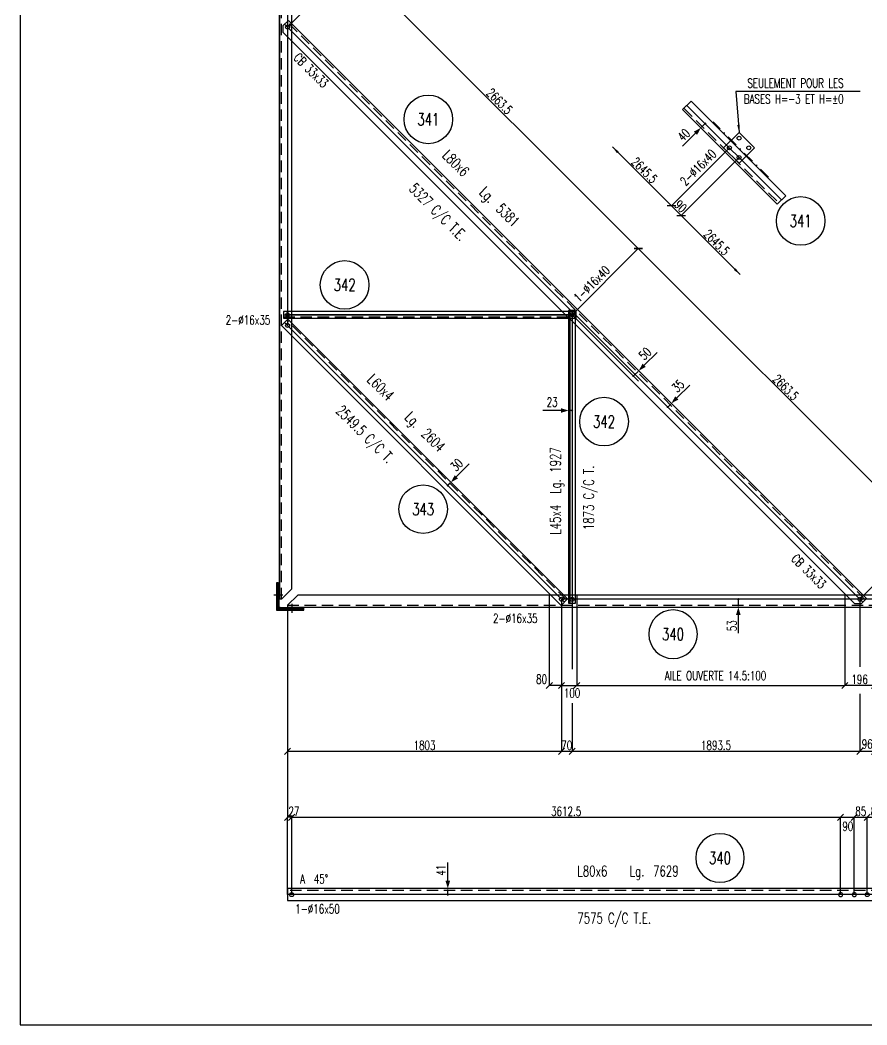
# Model space of a CAD drawing. Extents: x 161763 to 177983, y -119247 to -107767.
# Drawn here: x 161763 to 167335, y -119247 to -112632 of the extents above; entities that cross this region are included whole.
import ezdxf
from ezdxf.enums import TextEntityAlignment as Align

# ---------------------------------------------------------------- set-up
doc = ezdxf.new("R2010")
doc.units = 0
doc.header["$LTSCALE"] = 150
doc.header["$MEASUREMENT"] = 0
doc.linetypes.add('DASHDOT', pattern=[1, 0.5, -0.25, 0, -0.25])
doc.linetypes.add('DASHED', pattern=[0.75, 0.5, -0.25])
doc.layers.get('0').update_dxf_attribs({"linetype": 'CONTINUOUS'})
for name, color, linetype in [('ASSI', 6, 'CONTINUOUS'), ('BOLLINI_1', 7, 'CONTINUOUS'), ('FORI', 2, 'CONTINUOUS'), ('LINEA_ANG', 2, 'CONTINUOUS'), ('LINEE_PIASTRE', 2, 'CONTINUOUS'), ('LS', 7, 'CONTINUOUS'), ('MZ', 6, 'DASHDOT'), ('PIASTRE', 5, 'CONTINUOUS'), ('QT_MAL', 7, 'CONTINUOUS'), ('QT_MPR', 7, 'CONTINUOUS'), ('TRAT-Y', 7, 'DASHED')]:
    doc.layers.add(name, color=color, linetype=linetype)
doc.styles.add('QUOTE', font='ROMANS8.SHX', dxfattribs={"width": 0.7})
doc.styles.add('RQL', font='ROMANS8.SHX', dxfattribs={"width": 0.7})
doc.styles.add('RS', font='ROMANS8.shx', dxfattribs={"width": 0.7})
doc.styles.get("Standard").update_dxf_attribs({"font": 'ROMANS8.SHX', "width": 0.7})
doc.dimstyles.new('FRECCE1', dxfattribs={"dimtxt": 60, "dimasz": 6.6667, "dimexe": 0, "dimexo": 0, "dimgap": 1, "dimtad": 1, "dimzin": 0, "dimdsep": 46, "dimtxsty": 'RS', "dimblk1": 'QUOTP', "dimblk2": 'QUOTF', "dimsah": 1, "dimcen": 0, "dimclrd": 2, "dimclre": 2, "dimclrt": 7, "dimadec": 0, "dimazin": 0, "dimtfac": 1, "dimtix": 1, "dimtmove": 2, "dimatfit": 3, "dimldrblk": 'QUOTP', "dimfxl": 1, "dimtolj": 1, "dimtzin": 0, "dimarcsym": 0})
doc.dimstyles.new('TRATTO', dxfattribs={"dimscale": 0, "dimtxt": 60, "dimasz": 40, "dimexe": 0, "dimexo": 0, "dimgap": 10, "dimtad": 1, "dimrnd": 0.5, "dimdsep": 46, "dimtxsty": 'RS', "dimblk1": 'OBLIQUE', "dimblk2": 'OBLIQUE', "dimsah": 1, "dimcen": 0.09, "dimclrd": 2, "dimclre": 2, "dimclrt": 7, "dimadec": 0, "dimazin": 0, "dimtfac": 1, "dimtix": 1, "dimtmove": 2, "dimatfit": 3, "dimfxl": 1, "dimtolj": 1, "dimtzin": 0, "dimarcsym": 0})

# ---------------------------------------------------------------- blocks, each defined once
blk = doc.blocks.new('ASSE98')
blk.add_line((0, 0), (1, 0))
at = {"color": 7, "style": 'QUOTE', "width": 0.5, "flags": 1}
for tag, p in [('TI', (1.38308, 6.82731)), ('DI_S', (1.38308, 6.42178)), ('D_S', (1.38308, 6.02092)), ('E_S', (1.38308, 5.68065)), ('NFORI', (1.36454, 5.29792)), ('ALAR', (1.36349, 4.93246)), ('FAM', (1.3775, 4.54645)), ('ALA', (1.38308, 4.19257)), ('DISP2', (1.38308, 3.84971)), ('DISP1', (1.38308, 3.50686)), ('PINZAF', (1.38308, 3.164)), ('PINZAI', (1.38308, 2.82114)), ('TRP', (1.38308, 2.47829)), ('NP', (1.38308, 2.13543)), ('SV', (1.38308, 1.79257)), ('PESO', (1.38308, 1.44971)), ('QUA', (1.38308, 1.10686)), ('LUN', (1.38308, 0.764)), ('PROF', (1.38308, 0.42114)), ('POS', (1.38308, 0.07829))]:
    blk.add_attdef(tag, p, '', height=0.2, dxfattribs=at)
at = {"color": 7, "flags": 1}
for tag, p in [('LAV1', (3.07431, 6.82847)), ('LAV2', (3.07431, 6.49513)), ('LAV3', (3.07431, 6.1618)), ('LAV4', (3.07431, 5.82847)), ('LAV5', (3.07431, 5.49513)), ('LAV6', (3.07431, 5.1618)), ('LAV7', (3.07431, 4.82847)), ('LAV8', (3.07431, 4.49513)), ('LAV9', (3.07431, 4.1618)), ('LAV10', (3.07431, 3.82847))]:
    blk.add_attdef(tag, p, '', height=0.2, dxfattribs=at)
blk = doc.blocks.new('16')
blk.add_circle((0, 0), 1)
blk = doc.blocks.new('QUOTP')
at = {"layer": 'ASSI', "color": 2, "const_width": 1.07}
blk.add_lwpolyline([(-0.53, 0, 1), (0.53, 0, 1)], format="xyb", close=True, dxfattribs=at)
blk = doc.blocks.new('QUOTF')
at = {"layer": 'LS', "color": 2}
blk.add_line((7.5, 0), (25.5, 0), dxfattribs=at)
blk.add_solid([(7.5, 2.25), (0, 0), (7.5, -2.25)], dxfattribs=at)
blk = doc.blocks.new('*D34')
at = {"layer": 'QT_MAL', "color": 2, "lineweight": -2, "transparency": 16777216}
blk.add_line((165803.3, -114970.2), (165829.2, -114944.2), dxfattribs=at)
at = {"layer": 'QT_MAL', "color": 2, "lineweight": -2, "transparency": 16777216, "xscale": 6.6667, "yscale": 6.6667, "zscale": 6.6667}
for name, p, rotation in [('QUOTF', (165833.9, -114939.5), 45.00000000000025), ('QUOTP', (165798.6, -114974.9), 225.0000000000002)]:
    blk.add_blockref(name, p, dxfattribs=dict(at, rotation=rotation))
at = {"layer": 'QT_MAL', "color": 7, "transparency": 16777216, "insert": (165875.4, -114827.7), "char_height": 60, "attachment_point": 5, "rotation": 45, "style": 'RS'}
blk.add_mtext('\\A1;50', dxfattribs=at)
blk = doc.blocks.new('*D35')
at = {"layer": 'QT_MAL', "color": 2, "lineweight": -2, "transparency": 16777216}
blk.add_line((166028.7, -115174.4), (166044, -115159.1), dxfattribs=at)
at = {"layer": 'QT_MAL', "color": 2, "lineweight": -2, "transparency": 16777216, "xscale": 6.6667, "yscale": 6.6667, "zscale": 6.6667}
for name, p, rotation in [('QUOTF', (166048.8, -115154.4), 45.00000000000025), ('QUOTP', (166024, -115179.1), 225.0000000000002)]:
    blk.add_blockref(name, p, dxfattribs=dict(at, rotation=rotation))
at = {"layer": 'QT_MAL', "color": 7, "transparency": 16777216, "insert": (166092.2, -115040.7), "char_height": 60, "attachment_point": 5, "rotation": 45, "style": 'RS'}
blk.add_mtext('\\A1;35', dxfattribs=at)
blk = doc.blocks.new('_OBLIQUE')
at = {"color": 0, "linetype": 'ByBlock'}
blk.add_line((-0.5, -0.5), (0.5, 0.5), dxfattribs=at)
blk = doc.blocks.new('*D11')
at = {"layer": 'QT_MPR', "color": 2, "lineweight": -2, "transparency": 16777216}
for p, q in [((163549.9, -118389.1), (163549.9, -117879.9)), ((163549.9, -117879.9), (167162.1, -117879.9)), ((167162.1, -118389.1), (167162.1, -117879.9))]:
    blk.add_line(p, q, dxfattribs=at)
at = {"layer": 'QT_MPR', "color": 2, "lineweight": -2, "transparency": 16777216, "xscale": 40, "yscale": 40, "zscale": 40, "rotation": 180}
blk.add_blockref('_OBLIQUE', (163549.9, -117879.9), dxfattribs=at)
at = {"layer": 'QT_MPR', "color": 2, "lineweight": -2, "transparency": 16777216, "xscale": 40, "yscale": 40, "zscale": 40}
blk.add_blockref('_OBLIQUE', (167162.1, -117879.9), dxfattribs=at)
at = {"layer": 'QT_MPR', "color": 7, "transparency": 16777216, "insert": (165356, -117839.9), "char_height": 60, "attachment_point": 5, "style": 'RS'}
blk.add_mtext('\\A1;3612.5', dxfattribs=at)
blk = doc.blocks.new('*D12')
at = {"layer": 'QT_MPR', "color": 2, "lineweight": -2, "transparency": 16777216}
for p, q in [((167162.1, -118389.1), (167162.1, -117879.9)), ((167162.1, -117879.9), (167252.1, -117879.9)), ((167252.1, -118389.1), (167252.1, -117879.9))]:
    blk.add_line(p, q, dxfattribs=at)
at = {"layer": 'QT_MPR', "color": 2, "lineweight": -2, "transparency": 16777216, "xscale": 40, "yscale": 40, "zscale": 40, "rotation": 180}
blk.add_blockref('_OBLIQUE', (167162.1, -117879.9), dxfattribs=at)
at = {"layer": 'QT_MPR', "color": 2, "lineweight": -2, "transparency": 16777216, "xscale": 40, "yscale": 40, "zscale": 40}
blk.add_blockref('_OBLIQUE', (167252.1, -117879.9), dxfattribs=at)
at = {"layer": 'QT_MPR', "color": 7, "transparency": 16777216, "insert": (167209.5, -117939.3), "char_height": 60, "attachment_point": 5, "style": 'RS'}
blk.add_mtext('\\A1;90', dxfattribs=at)
blk = doc.blocks.new('*D13')
at = {"layer": 'QT_MPR', "color": 2, "lineweight": -2, "transparency": 16777216}
for p, q in [((167252.1, -118389.1), (167252.1, -117879.9)), ((167252.1, -117879.9), (167337.1, -117879.9)), ((167337.1, -118389.1), (167337.1, -117879.9))]:
    blk.add_line(p, q, dxfattribs=at)
at = {"layer": 'QT_MPR', "color": 2, "lineweight": -2, "transparency": 16777216, "xscale": 40, "yscale": 40, "zscale": 40, "rotation": 180}
blk.add_blockref('_OBLIQUE', (167252.1, -117879.9), dxfattribs=at)
at = {"layer": 'QT_MPR', "color": 2, "lineweight": -2, "transparency": 16777216, "xscale": 40, "yscale": 40, "zscale": 40}
blk.add_blockref('_OBLIQUE', (167337.1, -117879.9), dxfattribs=at)
at = {"layer": 'QT_MPR', "color": 7, "transparency": 16777216, "insert": (167294.6, -117840), "char_height": 60, "attachment_point": 5, "style": 'RS'}
blk.add_mtext('\\A1;85', dxfattribs=at)
blk = doc.blocks.new('*D14')
at = {"layer": 'QT_MPR', "color": 2, "lineweight": -2, "transparency": 16777216}
for p, q in [((167337.1, -118389.1), (167337.1, -117879.9)), ((167337.1, -117879.9), (167422.1, -117879.9)), ((167422.1, -118389.1), (167422.1, -117879.9))]:
    blk.add_line(p, q, dxfattribs=at)
at = {"layer": 'QT_MPR', "color": 2, "lineweight": -2, "transparency": 16777216, "xscale": 40, "yscale": 40, "zscale": 40, "rotation": 180}
blk.add_blockref('_OBLIQUE', (167337.1, -117879.9), dxfattribs=at)
at = {"layer": 'QT_MPR', "color": 2, "lineweight": -2, "transparency": 16777216, "xscale": 40, "yscale": 40, "zscale": 40}
blk.add_blockref('_OBLIQUE', (167422.1, -117879.9), dxfattribs=at)
at = {"layer": 'QT_MPR', "color": 7, "transparency": 16777216, "insert": (167395.8, -117839.9), "char_height": 60, "attachment_point": 5, "style": 'RS'}
blk.add_mtext('\\A1;85', dxfattribs=at)
blk = doc.blocks.new('*D17')
at = {"layer": 'QT_MPR', "color": 2, "lineweight": -2, "transparency": 16777216}
for p, q in [((163522.4, -118389.1), (163522.4, -117879.9)), ((163549.9, -117879.9), (163522.4, -117879.9)), ((163549.9, -118389.1), (163549.9, -117879.9))]:
    blk.add_line(p, q, dxfattribs=at)
at = {"layer": 'QT_MPR', "color": 2, "lineweight": -2, "transparency": 16777216, "xscale": 40, "yscale": 40, "zscale": 40, "rotation": 180}
blk.add_blockref('_OBLIQUE', (163522.4, -117879.9), dxfattribs=at)
at = {"layer": 'QT_MPR', "color": 2, "lineweight": -2, "transparency": 16777216, "xscale": 40, "yscale": 40, "zscale": 40}
blk.add_blockref('_OBLIQUE', (163549.9, -117879.9), dxfattribs=at)
at = {"layer": 'QT_MPR', "color": 7, "transparency": 16777216, "insert": (163565.1, -117839.9), "char_height": 60, "attachment_point": 5, "style": 'RS'}
blk.add_mtext('\\A1;27', dxfattribs=at)
blk = doc.blocks.new('*D20')
at = {"layer": 'QT_MPR', "color": 2, "lineweight": -2, "transparency": 16777216}
for p, q in [((167385.1, -116444.2), (167385.1, -117445.8)), ((167289.1, -117067.1), (167289.1, -117445.8)), ((167385.1, -117445.8), (167289.1, -117445.8))]:
    blk.add_line(p, q, dxfattribs=at)
at = {"layer": 'QT_MPR', "color": 2, "lineweight": -2, "transparency": 16777216, "xscale": 40, "yscale": 40, "zscale": 40, "rotation": 180}
blk.add_blockref('_OBLIQUE', (167289.1, -117445.8), dxfattribs=at)
at = {"layer": 'QT_MPR', "color": 2, "lineweight": -2, "transparency": 16777216, "xscale": 40, "yscale": 40, "zscale": 40}
blk.add_blockref('_OBLIQUE', (167385.1, -117445.8), dxfattribs=at)
at = {"layer": 'QT_MPR', "color": 7, "transparency": 16777216, "insert": (167337.1, -117396.9), "char_height": 60, "attachment_point": 5, "style": 'RS'}
blk.add_mtext('\\A1;96', dxfattribs=at)
blk = doc.blocks.new('*D21')
at = {"layer": 'QT_MPR', "color": 2, "lineweight": -2, "transparency": 16777216}
for p, q in [((167289.1, -117067.1), (167289.1, -117445.8)), ((165395.2, -117128.6), (165395.2, -117445.8)), ((167289.1, -117445.8), (165395.2, -117445.8))]:
    blk.add_line(p, q, dxfattribs=at)
at = {"layer": 'QT_MPR', "color": 2, "lineweight": -2, "transparency": 16777216, "xscale": 40, "yscale": 40, "zscale": 40, "rotation": 180}
blk.add_blockref('_OBLIQUE', (165395.2, -117445.8), dxfattribs=at)
at = {"layer": 'QT_MPR', "color": 2, "lineweight": -2, "transparency": 16777216, "xscale": 40, "yscale": 40, "zscale": 40}
blk.add_blockref('_OBLIQUE', (167289.1, -117445.8), dxfattribs=at)
at = {"layer": 'QT_MPR', "color": 7, "transparency": 16777216, "insert": (166342.2, -117405.8), "char_height": 60, "attachment_point": 5, "style": 'RS'}
blk.add_mtext('\\A1;1893.5', dxfattribs=at)
blk = doc.blocks.new('*D22')
at = {"layer": 'QT_MPR', "color": 2, "lineweight": -2, "transparency": 16777216}
for p, q in [((165325.2, -116444.2), (165325.2, -117445.8)), ((165395.2, -117128.6), (165395.2, -117445.8)), ((165395.2, -117445.8), (165325.2, -117445.8))]:
    blk.add_line(p, q, dxfattribs=at)
at = {"layer": 'QT_MPR', "color": 2, "lineweight": -2, "transparency": 16777216, "xscale": 40, "yscale": 40, "zscale": 40, "rotation": 180}
blk.add_blockref('_OBLIQUE', (165325.2, -117445.8), dxfattribs=at)
at = {"layer": 'QT_MPR', "color": 2, "lineweight": -2, "transparency": 16777216, "xscale": 40, "yscale": 40, "zscale": 40}
blk.add_blockref('_OBLIQUE', (165395.2, -117445.8), dxfattribs=at)
at = {"layer": 'QT_MPR', "color": 7, "transparency": 16777216, "insert": (165360.2, -117405.8), "char_height": 60, "attachment_point": 5, "style": 'RS'}
blk.add_mtext('\\A1;70', dxfattribs=at)
blk = doc.blocks.new('*D24')
at = {"layer": 'QT_MPR', "color": 2, "lineweight": -2, "transparency": 16777216}
for p, q in [((165325.2, -116444.2), (165325.2, -117445.8)), ((163522.4, -116497.2), (163522.4, -117445.8)), ((165325.2, -117445.8), (163522.4, -117445.8))]:
    blk.add_line(p, q, dxfattribs=at)
at = {"layer": 'QT_MPR', "color": 2, "lineweight": -2, "transparency": 16777216, "xscale": 40, "yscale": 40, "zscale": 40, "rotation": 180}
blk.add_blockref('_OBLIQUE', (163522.4, -117445.8), dxfattribs=at)
at = {"layer": 'QT_MPR', "color": 2, "lineweight": -2, "transparency": 16777216, "xscale": 40, "yscale": 40, "zscale": 40}
blk.add_blockref('_OBLIQUE', (165325.2, -117445.8), dxfattribs=at)
at = {"layer": 'QT_MPR', "color": 7, "transparency": 16777216, "insert": (164423.8, -117405.8), "char_height": 60, "attachment_point": 5, "style": 'RS'}
blk.add_mtext('\\A1;1803', dxfattribs=at)
blk = doc.blocks.new('*D36')
at = {"layer": 'QT_MAL', "color": 2, "lineweight": -2, "transparency": 16777216}
blk.add_line((166489, -116450.9), (166489, -116490.6), dxfattribs=at)
at = {"layer": 'QT_MAL', "color": 2, "lineweight": -2, "transparency": 16777216, "xscale": 6.6667, "yscale": 6.6667, "zscale": 6.6667}
for name, p, rotation in [('QUOTP', (166489, -116444.2), 90), ('QUOTF', (166489, -116497.2), 270)]:
    blk.add_blockref(name, p, dxfattribs=dict(at, rotation=rotation))
at = {"layer": 'QT_MAL', "color": 7, "transparency": 16777216, "insert": (166446.6, -116618.7), "char_height": 60, "attachment_point": 5, "rotation": 90, "style": 'RS'}
blk.add_mtext('\\A1;53', dxfattribs=at)
blk = doc.blocks.new('*D37')
at = {"layer": 'QT_MAL', "color": 2, "lineweight": -2, "transparency": 16777216}
blk.add_line((165388.6, -115201.8), (165378.9, -115201.8), dxfattribs=at)
at = {"layer": 'QT_MAL', "color": 2, "lineweight": -2, "transparency": 16777216, "xscale": 6.6667, "yscale": 6.6667, "zscale": 6.6667}
for name, p, rotation in [('QUOTF', (165372.2, -115201.8), 179.9999999999999), ('QUOTP', (165395.2, -115201.8), 359.9999999999999)]:
    blk.add_blockref(name, p, dxfattribs=dict(at, rotation=rotation))
at = {"layer": 'QT_MAL', "color": 7, "transparency": 16777216, "insert": (165263.7, -115146.9), "char_height": 60, "attachment_point": 5, "style": 'RS'}
blk.add_mtext('\\A1;23', dxfattribs=at)
blk = doc.blocks.new('*D38')
at = {"layer": 'QT_MAL', "color": 2, "lineweight": -2, "transparency": 16777216}
blk.add_line((164581.2, -115690.7), (164592.9, -115679), dxfattribs=at)
at = {"layer": 'QT_MAL', "color": 2, "lineweight": -2, "transparency": 16777216, "xscale": 6.6667, "yscale": 6.6667, "zscale": 6.6667}
for name, p, rotation in [('QUOTF', (164597.7, -115674.2), 45.00000000000126), ('QUOTP', (164576.4, -115695.5), 225.0000000000013)]:
    blk.add_blockref(name, p, dxfattribs=dict(at, rotation=rotation))
at = {"layer": 'QT_MAL', "color": 7, "transparency": 16777216, "insert": (164635.4, -115560), "char_height": 60, "attachment_point": 5, "rotation": 45, "style": 'RS'}
blk.add_mtext('\\A1;30', dxfattribs=at)
blk = doc.blocks.new('xxx')
blk.add_circle((0, 0), 8)
at = {"color": 3, "style": 'RQL', "width": 0.7}
blk.add_attdef('POS', text='', height=4, dxfattribs=at).set_placement((0, 0), align=Align.MIDDLE)
at = {"style": 'RQL', "width": 0.7, "flags": 1}
for tag, p in [('POS1', (-0.39, -5.42)), ('TIPO', (-0.39, -8.66))]:
    blk.add_attdef(tag, p, '', height=2, dxfattribs=at)
blk = doc.blocks.new('*D25')
at = {"layer": 'QT_MPR', "color": 2, "lineweight": -2, "transparency": 16777216}
for p, q in [((163522.5, -112677.6), (163947.5, -112252.7)), ((163947.5, -112252.7), (165830.8, -114136)), ((165395.2, -114571.5), (165830.8, -114136))]:
    blk.add_line(p, q, dxfattribs=at)
at = {"layer": 'QT_MPR', "color": 2, "lineweight": -2, "transparency": 16777216, "xscale": 40, "yscale": 40, "zscale": 40}
for p, rotation in [((163947.5, -112252.7), 135.0000000000004), ((165830.8, -114136), 315.0000000000004)]:
    blk.add_blockref('_OBLIQUE', p, dxfattribs=dict(at, rotation=rotation))
at = {"layer": 'QT_MPR', "color": 7, "transparency": 16777216, "insert": (164917.4, -113166), "char_height": 60, "attachment_point": 5, "rotation": 315, "style": 'RS'}
blk.add_mtext('\\A1;2663.5', dxfattribs=at)
blk = doc.blocks.new('*D26')
at = {"layer": 'QT_MPR', "color": 2, "lineweight": -2, "transparency": 16777216}
for p, q in [((165395.2, -114571.5), (165830.8, -114136)), ((165830.8, -114136), (167714.1, -116019.3)), ((167289.1, -116444.2), (167714.1, -116019.3))]:
    blk.add_line(p, q, dxfattribs=at)
at = {"layer": 'QT_MPR', "color": 2, "lineweight": -2, "transparency": 16777216, "xscale": 40, "yscale": 40, "zscale": 40}
for p, rotation in [((165830.8, -114136), 135.0000000000004), ((167714.1, -116019.3), 315.0000000000004)]:
    blk.add_blockref('_OBLIQUE', p, dxfattribs=dict(at, rotation=rotation))
at = {"layer": 'QT_MPR', "color": 7, "transparency": 16777216, "insert": (166800.7, -115049.3), "char_height": 60, "attachment_point": 5, "rotation": 315, "style": 'RS'}
blk.add_mtext('\\A1;2663.5', dxfattribs=at)
blk = doc.blocks.new('*D30')
at = {"layer": 'LS', "color": 2, "lineweight": -2, "transparency": 16777216}
for p, q in [((167189.1, -116417.2), (167189.1, -117011.8)), ((167385.1, -116444.2), (167385.1, -117011.8)), ((167385.1, -117011.8), (167189.1, -117011.8))]:
    blk.add_line(p, q, dxfattribs=at)
at = {"layer": 'LS', "color": 2, "lineweight": -2, "transparency": 16777216, "xscale": 40, "yscale": 40, "zscale": 40, "rotation": 180}
blk.add_blockref('_OBLIQUE', (167189.1, -117011.8), dxfattribs=at)
at = {"layer": 'LS', "color": 2, "lineweight": -2, "transparency": 16777216, "xscale": 40, "yscale": 40, "zscale": 40}
blk.add_blockref('_OBLIQUE', (167385.1, -117011.8), dxfattribs=at)
at = {"layer": 'LS', "color": 7, "transparency": 16777216, "insert": (167287.1, -116971.8), "char_height": 60, "attachment_point": 5, "style": 'RS'}
blk.add_mtext('\\A1;196', dxfattribs=at)
blk = doc.blocks.new('*D31')
at = {"layer": 'LS', "color": 2, "lineweight": -2, "transparency": 16777216}
for p, q in [((165245.2, -116417.2), (165245.2, -117011.8)), ((165325.2, -116444.2), (165325.2, -117011.8)), ((165325.2, -117011.8), (165245.2, -117011.8))]:
    blk.add_line(p, q, dxfattribs=at)
at = {"layer": 'LS', "color": 2, "lineweight": -2, "transparency": 16777216, "xscale": 40, "yscale": 40, "zscale": 40, "rotation": 180}
blk.add_blockref('_OBLIQUE', (165245.2, -117011.8), dxfattribs=at)
at = {"layer": 'LS', "color": 2, "lineweight": -2, "transparency": 16777216, "xscale": 40, "yscale": 40, "zscale": 40}
blk.add_blockref('_OBLIQUE', (165325.2, -117011.8), dxfattribs=at)
at = {"layer": 'LS', "color": 7, "transparency": 16777216, "insert": (165194.4, -116970.6), "char_height": 60, "attachment_point": 5, "style": 'RS'}
blk.add_mtext('\\A1;80', dxfattribs=at)
blk = doc.blocks.new('*D32')
at = {"layer": 'LS', "color": 2, "lineweight": -2, "transparency": 16777216}
for p, q in [((165425.2, -116417.2), (165425.2, -117011.8)), ((165325.2, -116444.2), (165325.2, -117011.8)), ((165325.2, -117011.8), (165425.2, -117011.8))]:
    blk.add_line(p, q, dxfattribs=at)
at = {"layer": 'LS', "color": 2, "lineweight": -2, "transparency": 16777216, "xscale": 40, "yscale": 40, "zscale": 40, "rotation": 180}
blk.add_blockref('_OBLIQUE', (165325.2, -117011.8), dxfattribs=at)
at = {"layer": 'LS', "color": 2, "lineweight": -2, "transparency": 16777216, "xscale": 40, "yscale": 40, "zscale": 40}
blk.add_blockref('_OBLIQUE', (165425.2, -117011.8), dxfattribs=at)
at = {"layer": 'LS', "color": 7, "transparency": 16777216, "insert": (165394.7, -117061.2), "char_height": 60, "attachment_point": 5, "style": 'RS'}
blk.add_mtext('\\A1;100', dxfattribs=at)
blk = doc.blocks.new('bull')
at = {"style": 'RS', "width": 0.7, "flags": 1}
for tag, p in [('NN', (-12.25, 0)), ('DIAMETRO', (0, -4.86)), ('SERRAGGIO', (0, -9.71)), ('LUNGHEZZA', (0, -14.57)), ('NB', (0, -19.43)), ('TIPO', (0, -24.12)), ('EL', (-0.14, -29))]:
    blk.add_attdef(tag, p, '', height=3, dxfattribs=at)
at = {"style": 'RS', "width": 0.7}
blk.add_attdef('BULLONE', (0, 0), '', height=3, dxfattribs=at)
blk = doc.blocks.new('MRKR_98')
blk.add_point((0, 0))
at = {"color": 7, "style": 'QUOTE', "width": 0.5, "flags": 1}
for tag, p in [('TI', (3.73, 6.83)), ('DI_S', (3.73, 6.42)), ('AUX2', (3.71, 4.93)), ('NFORI', (3.72, 5.3)), ('AUX1', (3.73, 4.19)), ('D_S', (3.73, 6.02)), ('E_S', (3.73, 5.68)), ('FAM', (3.73, 4.55)), ('COMMESSA', (3.73, 3.85)), ('MD', (3.73, 3.51)), ('MP', (3.73, 3.16)), ('LARGHEZZA', (3.73, 2.82)), ('SPESSORE', (3.73, 2.48)), ('NP', (3.73, 2.14)), ('SV', (3.73, 1.79)), ('PESO', (3.73, 1.45)), ('QUA', (3.73, 1.11)), ('LUN', (3.73, 0.76)), ('PROF', (3.73, 0.42)), ('POS', (3.73, 0.08))]:
    blk.add_attdef(tag, p, '', height=0.2, dxfattribs=at)
at = {"color": 7, "flags": 1}
for tag, p in [('LAV1', (5.26, 6.88)), ('LAV2', (5.26, 6.55)), ('LAV3', (5.26, 6.21)), ('LAV4', (5.26, 5.88)), ('LAV5', (5.26, 5.55)), ('LAV6', (5.26, 5.21)), ('LAV7', (5.26, 4.88)), ('LAV8', (5.26, 4.55)), ('LAV9', (5.26, 4.21)), ('LAV10', (5.26, 3.88))]:
    blk.add_attdef(tag, p, '', height=0.2, dxfattribs=at)
blk = doc.blocks.new('*D33')
at = {"layer": 'LS', "color": 2, "lineweight": -2, "transparency": 16777216}
for p, q in [((166430.6, -113472.6), (166048.7, -113854.4)), ((166494.2, -113536.2), (166112.4, -113918)), ((166048.7, -113854.4), (166112.4, -113918))]:
    blk.add_line(p, q, dxfattribs=at)
at = {"layer": 'LS', "color": 2, "lineweight": -2, "transparency": 16777216, "xscale": 40, "yscale": 40, "zscale": 40}
for p, rotation in [((166048.7, -113854.4), 135.000000000004), ((166112.4, -113918), 315.000000000004)]:
    blk.add_blockref('_OBLIQUE', p, dxfattribs=dict(at, rotation=rotation))
at = {"layer": 'LS', "color": 7, "transparency": 16777216, "insert": (166108.8, -113857.9), "char_height": 60, "attachment_point": 5, "rotation": 315, "style": 'RS'}
blk.add_mtext('\\A1;90', dxfattribs=at)
blk = doc.blocks.new('*D39')
at = {"layer": 'QT_MAL', "color": 2, "lineweight": -2, "transparency": 16777216}
blk.add_line((166266.1, -113317.5), (166247.2, -113336.3), dxfattribs=at)
at = {"layer": 'QT_MAL', "color": 2, "lineweight": -2, "transparency": 16777216, "xscale": 6.6667, "yscale": 6.6667, "zscale": 6.6667}
for name, p, rotation in [('QUOTP', (166270.8, -113312.8), 45.00000000000136), ('QUOTF', (166242.5, -113341.1), 225.0000000000013)]:
    blk.add_blockref(name, p, dxfattribs=dict(at, rotation=rotation))
at = {"layer": 'QT_MAL', "color": 7, "transparency": 16777216, "insert": (166130, -113387.8), "char_height": 60, "attachment_point": 5, "rotation": 45, "style": 'RS'}
blk.add_mtext('\\A1;40', dxfattribs=at)
blk = doc.blocks.new('*D40')
at = {"layer": 'QT_MAL', "color": 2, "lineweight": -2, "transparency": 16777216}
blk.add_line((164577.1, -118382.4), (164577.1, -118354.8), dxfattribs=at)
at = {"layer": 'QT_MAL', "color": 2, "lineweight": -2, "transparency": 16777216, "xscale": 6.6667, "yscale": 6.6667, "zscale": 6.6667}
for name, p, rotation in [('QUOTF', (164577.1, -118348.1), 90), ('QUOTP', (164577.1, -118389.1), 270)]:
    blk.add_blockref(name, p, dxfattribs=dict(at, rotation=rotation))
at = {"layer": 'QT_MAL', "color": 7, "transparency": 16777216, "insert": (164532.9, -118228.5), "char_height": 60, "attachment_point": 5, "rotation": 90, "style": 'RS'}
blk.add_mtext('\\A1;41', dxfattribs=at)

msp = doc.modelspace()

# ---------------------------------------------------------------- hatches: boundary and pattern name
at = {"layer": 'LS'}
h = msp.add_hatch(dxfattribs=at)
h.set_pattern_fill('_U', color=6, scale=5, angle=45, style=0, pattern_type=0)
h.set_pattern_definition([(45, (105721.274, -12727.134), (-3.5355339, 3.5355339), [])])
edge = h.paths.add_edge_path()
edge.add_line((163450.534, -116516.239), (163630.534, -116516.239))
edge.add_line((163630.534, -116516.239), (163630.534, -116506.239))
edge.add_arc((163624.534, -116506.239), 6, 0, 90)
edge.add_line((163624.534, -116500.239), (163478.534, -116500.239))
edge.add_arc((163478.534, -116488.239), 12, 180, 270, ccw=False)
edge.add_line((163466.534, -116488.239), (163466.534, -116342.239))
edge.add_arc((163460.534, -116342.239), 6, 0, 90)
edge.add_line((163460.534, -116336.239), (163450.534, -116336.239))
edge.add_line((163450.534, -116336.239), (163450.534, -116516.239))

# ---------------------------------------------------------------- linework, layer by layer
at = {"layer": 'LINEA_ANG'}
for p, q in [((163469.534, -116444.374), (163469.534, -108815.374)), ((163549.534, -108882.374), (163549.534, -116377.374)), ((163528.028, -112633.641), (163494.794, -112666.875)), ((167332.97, -116438.582), (163528.028, -112633.641)), ((163494.794, -112713.544), (163494.794, -112666.875)), ((163494.794, -112713.544), (167253.067, -116471.816)), ((166179.195, -113164.617), (166122.627, -113221.185)), ((166802.157, -113787.578), (166179.195, -113164.617)), ((166122.627, -113221.185), (166745.588, -113844.146)), ((166745.588, -113844.146), (166802.157, -113787.578)), ((163495.534, -114549.548), (163495.534, -114594.548)), ((165422.534, -114549.548), (163495.534, -114549.548)), ((165417.225, -114544.239), (165372.225, -114544.239)), ((165372.225, -114544.239), (165372.225, -116471.239)), ((165417.225, -116471.239), (165417.225, -114544.239)), ((165422.534, -114594.548), (165422.534, -114549.548)), ((163524.224, -114600.812), (163481.798, -114643.238)), ((163495.534, -114594.548), (165422.534, -114594.548)), ((165365.53, -116442.118), (163524.224, -114600.812)), ((163481.798, -114643.238), (165323.104, -116484.544)), ((163549.534, -116377.374), (163482.534, -116444.374)), ((163589.399, -116417.239), (163522.399, -116484.239)), ((171084.399, -116417.239), (163589.399, -116417.239)), ((163482.534, -116444.374), (163469.534, -116444.374)), ((163522.399, -116484.239), (163522.399, -116497.239)), ((165323.104, -116484.544), (165365.53, -116442.118)), ((165372.225, -116471.239), (165417.225, -116471.239)), ((167253.067, -116471.816), (167299.736, -116471.816)), ((167299.736, -116471.816), (167332.97, -116438.582)), ((163522.399, -116497.239), (171151.399, -116497.239)), ((171151.399, -118348.109), (163522.399, -118348.109)), ((163522.399, -118348.109), (163522.399, -118428.109)), ((163522.399, -118428.109), (171151.399, -118428.109))]:
    msp.add_line(p, q, dxfattribs=at)
at = {"layer": 'LINEA_ANG', "color": 2}
msp.add_line((165380.725, -114544.239), (165380.725, -116471.239), dxfattribs=at)
at = {"layer": 'LINEE_PIASTRE'}
for p, q in [((166494.212, -113370.738), (166392.388, -113472.562)), ((166596.035, -113472.562), (166494.212, -113370.738)), ((166392.388, -113472.562), (166494.212, -113574.385)), ((166494.212, -113574.385), (166596.035, -113472.562))]:
    msp.add_line(p, q, dxfattribs=at)
at = {"layer": 'LS', "color": 6}
for p, q in [((163522.534, -110617.74), (163522.534, -114641.548)), ((163522.534, -112677.644), (167289.129, -116444.239)), ((166773.872, -113815.862), (166150.911, -113192.901)), ((165395.225, -114571.548), (163514.534, -114571.548)), ((165395.225, -114571.548), (165395.225, -116452.239)), ((165832.226, -115008.549), (165395.225, -114571.548)), ((163522.534, -114641.548), (165325.225, -116444.239)), ((163492.528, -116416.914), (163432.207, -116416.914)), ((163549.86, -116474.246), (163549.86, -116534.566)), ((169349.034, -116444.239), (165325.225, -116444.239))]:
    msp.add_line(p, q, dxfattribs=at)
at = {"layer": 'LS', "color": 2}
for p, q in [((165660.988, -113466.654), (166048.734, -113854.399)), ((166500.12, -114305.785), (166112.374, -113918.039)), ((165395.225, -116444.548), (165395.225, -116905.747)), ((167289.129, -116444.239), (167289.129, -116890.397)), ((165425.225, -117011.8), (167190.13, -117011.8)), ((163522.399, -117445.844), (163522.399, -117879.887))]:
    msp.add_line(p, q, dxfattribs=at)
at = {"layer": 'LS', "color": 8}
msp.add_lwpolyline([(161762.683, -107766.591), (161762.683, -119246.591), (174482.683, -119246.591), (174482.683, -117646.591), (177982.683, -117646.591), (177982.683, -107766.591), (161762.683, -107766.591)], close=True, dxfattribs=at)
at = {"layer": 'LS'}
msp.add_lwpolyline([(167290.425, -113101.431), (166471.934, -113101.431), (166494.212, -113370.738)], dxfattribs=at)
at = {"layer": 'LS', "color": 6}
msp.add_lwpolyline([(163450.534, -116516.239), (163630.534, -116516.239), (163630.534, -116506.239, 0.41421356), (163624.534, -116500.239), (163478.534, -116500.239, -0.41421356), (163466.534, -116488.239), (163466.534, -116342.239, 0.41421356), (163460.534, -116336.239), (163450.534, -116336.239)], format="xyb", close=True, dxfattribs=at)
at = {"layer": 'LS', "color": 2}
for points in [[(166481.538, -113321.659), (166494.212, -113370.738), (166498.141, -113320.201)], [(165702.236, -113496.116), (165660.988, -113466.654), (165690.451, -113507.901)], [(166470.657, -114264.537), (166500.12, -114305.785), (166458.872, -114276.322)]]:
    msp.add_solid(points, dxfattribs=at)
at = {"layer": 'MZ'}
msp.add_line((166687.498, -113665.848), (166323.587, -113301.937), dxfattribs=at)
at = {"layer": 'TRAT-Y'}
for p, q in [((163482.534, -116444.374), (163482.534, -108815.374)), ((167324.131, -116447.421), (163519.19, -112642.479)), ((166131.466, -113212.346), (166754.427, -113835.307)), ((163495.534, -114586.048), (165422.534, -114586.048)), ((165359.166, -116448.482), (163517.86, -114607.176)), ((163522.399, -116484.239), (171151.399, -116484.239)), ((171151.399, -118361.109), (163522.399, -118361.109))]:
    msp.add_line(p, q, dxfattribs=at)

# ---------------------------------------------------------------- block references
at = {"layer": 'ASSI', "xscale": 7628.999999999999, "zscale": 7628.999999999999, "rotation": 269.9999999999998}
msp.add_blockref('ASSE98', (163469.534, -108815.374), dxfattribs=at)
at = {"layer": 'ASSI'}
ref = msp.add_blockref('ASSE98', (167308.221, -116463.331), dxfattribs=dict(at, xscale=5381, rotation=135.0000000000004))
ref.add_attrib('PROF', 'L80x6', (164535.832, -113528.307), dxfattribs={"layer": '0', "color": 2, "height": 70, "rotation": -45, "style": 'QUOTE', "width": 0.7})
ref.add_attrib('LUN', '5381', (164888.207, -113880.682), dxfattribs={"layer": '0', "color": 2, "height": 70, "rotation": -45, "style": 'QUOTE', "width": 0.7})
ref.add_attrib('PESO', '5327 C/C T.E.', (164316.629, -113747.511), dxfattribs={"layer": '0', "color": 2, "height": 70, "rotation": -45, "style": 'QUOTE', "width": 0.7})
ref.add_attrib('SV', 'Lg.', (164779.218, -113771.694), dxfattribs={"layer": '0', "color": 2, "height": 70, "rotation": -45, "style": 'QUOTE', "width": 0.7})
ref.add_attrib('LAV1', 'CB 33x33', (166832.907, -116183.17), dxfattribs={"layer": '0', "color": 7, "height": 60, "rotation": -45, "width": 0.7})
ref.add_attrib('LAV2', 'CB 33x33', (163557.738, -112884.731), dxfattribs={"layer": '0', "color": 7, "height": 60, "rotation": -45, "width": 0.7})
at = {"layer": 'ASSI', "xscale": 881, "rotation": 315.0000000000014}
msp.add_blockref('ASSE98', (166122.627, -113221.185), dxfattribs=at)
at = {"layer": 'ASSI'}
ref = msp.add_blockref('ASSE98', (165395.225, -114544.239), dxfattribs=dict(at, xscale=1927, rotation=269.9999999999998))
ref.add_attrib('PROF', 'L45x4', (165320.243, -116019.758), dxfattribs={"layer": '0', "color": 2, "height": 70, "rotation": 90, "style": 'QUOTE', "width": 0.7})
ref.add_attrib('LUN', '1927', (165320.243, -115611.339), dxfattribs={"layer": '0', "color": 2, "height": 70, "rotation": 90, "style": 'QUOTE', "width": 0.7})
ref.add_attrib('PESO', '1873 C/C T.', (165539.207, -115989.489), dxfattribs={"layer": '0', "color": 2, "height": 70, "rotation": 90, "style": 'QUOTE', "width": 0.7})
ref.add_attrib('SV', 'Lg.', (165320.243, -115750.742), dxfattribs={"layer": '0', "color": 2, "height": 70, "rotation": 90, "style": 'QUOTE', "width": 0.7})
at = {"layer": 'ASSI', "xscale": 1927}
msp.add_blockref('ASSE98', (163495.534, -114571.548), dxfattribs=at)
at = {"layer": 'ASSI'}
ref = msp.add_blockref('ASSE98', (165344.317, -116463.331), dxfattribs=dict(at, xscale=2604, rotation=135.0000000000013))
ref.add_attrib('PROF', 'L60x4', (164041.119, -115004.57), dxfattribs={"layer": '0', "color": 2, "height": 70, "rotation": -45, "style": 'QUOTE', "width": 0.7})
ref.add_attrib('LUN', '2604', (164398.114, -115361.564), dxfattribs={"layer": '0', "color": 2, "height": 70, "rotation": -45, "style": 'QUOTE', "width": 0.7})
ref.add_attrib('PESO', '2549.5 C/C T.', (163836.058, -115209.631), dxfattribs={"layer": '0', "color": 2, "height": 70, "rotation": -45, "style": 'QUOTE', "width": 0.7})
ref.add_attrib('SV', 'Lg.', (164289.125, -115252.576), dxfattribs={"layer": '0', "color": 2, "height": 70, "rotation": -45, "style": 'QUOTE', "width": 0.7})
at = {"layer": 'ASSI', "xscale": 7629.000000000001, "zscale": 7629.000000000001}
msp.add_blockref('ASSE98', (163522.399, -116497.239), dxfattribs=at)
at = {"layer": 'ASSI'}
ref = msp.add_blockref('ASSE98', (171151.399, -118389.109), dxfattribs=dict(at, xscale=7629.000000000001, zscale=7629.000000000001, rotation=180))
ref.add_attrib('PROF', 'L80x6', (165429.649, -118269.109), dxfattribs={"layer": '0', "color": 2, "height": 70, "style": 'QUOTE', "width": 0.7})
ref.add_attrib('LUN', '7629', (165927.983, -118269.109), dxfattribs={"layer": '0', "color": 2, "height": 70, "style": 'QUOTE', "width": 0.7})
ref.add_attrib('PESO', '7575 C/C T.E.', (165429.649, -118579.109), dxfattribs={"layer": '0', "color": 2, "height": 70, "style": 'QUOTE', "width": 0.7})
ref.add_attrib('SV', 'Lg.', (165773.849, -118269.109), dxfattribs={"layer": '0', "color": 2, "height": 70, "style": 'QUOTE', "width": 0.7})
ref.add_attrib('LAV1', 'A  45%%d', (170869.275, -118307.231), dxfattribs={"layer": '0', "color": 254, "height": 60, "width": 0.7})
ref.add_attrib('LAV2', 'A  45%%d', (163605.414, -118315.833), dxfattribs={"layer": '0', "color": 254, "height": 60, "width": 0.7})
at = {"layer": 'BOLLINI_1', "xscale": 20, "yscale": 20, "zscale": 20}
for p, values in [((164449.047, -113285.164), {'POS': '341'}), ((166899.224, -113954.04), {'POS': '341'}), ((163898.335, -114375.047), {'POS': '342'}), ((165605.437, -115274.984), {'POS': '342'}), ((164414.998, -115851.469), {'POS': '343'})]:
    msp.add_blockref('xxx', p, dxfattribs=at).add_auto_attribs(values)
at = {"layer": 'BOLLINI_1'}
ref = msp.add_blockref('xxx', (166059.568, -116674.445), dxfattribs=dict(at, xscale=-20, yscale=20, zscale=20))
ref.add_attrib('POS', '340', dxfattribs={"layer": '0', "color": 3, "height": 80, "style": 'RQL', "width": 0.7}).set_placement((166059.568, -116674.445), align=Align.MIDDLE)
ref = msp.add_blockref('xxx', (166368.275, -118147.68), dxfattribs=dict(at, xscale=-20, yscale=20, zscale=20))
ref.add_attrib('POS', '340', dxfattribs={"layer": '0', "color": 3, "height": 80, "style": 'RQL', "width": 0.7}).set_placement((166368.275, -118147.68), align=Align.MIDDLE)
at = {"layer": 'FORI', "yscale": 13, "zscale": 13}
for p, xscale in [((163522.534, -112677.644), 13), ((166494.212, -113408.922), 13), ((166430.572, -113472.562), 13), ((166557.851, -113472.562), 13), ((166494.212, -113536.201), 13), ((163522.225, -114571.548), 13), ((165395.225, -114571.548), 13), ((163522.534, -114641.548), 13), ((165325.225, -116444.239), 13), ((165395.225, -116444.548), 13), ((167289.129, -116444.239), 13), ((163549.86, -118389.109), 13), ((167162.129, -118389.109), -13), ((167252.129, -118389.109), -13), ((167337.129, -118389.109), 13)]:
    msp.add_blockref('16', p, dxfattribs=dict(at, xscale=xscale))
at = {"layer": 'LS', "color": 7, "xscale": 20, "yscale": 20, "zscale": 20}
for p, rotation, values in [((166142.283, -113726.926), 45.00000000000275, {'BULLONE': '2-%%c16x40                '}), ((165441.659, -114493.44), 44.99999999999889, {'BULLONE': '1-%%c16x40                '})]:
    msp.add_blockref('bull', p, dxfattribs=dict(at, rotation=rotation)).add_auto_attribs(values)
for p, values in [((163115.997, -114636.49), {'BULLONE': '2-%%c16x35                '}), ((164874.923, -116600.298), {'BULLONE': '2-%%c16x35                '}), ((163572.937, -118512.694), {'BULLONE': '1-%%c16x50                '})]:
    msp.add_blockref('bull', p, dxfattribs=at).add_auto_attribs(values)
at = {"layer": 'PIASTRE', "xscale": 20, "yscale": 20, "zscale": 20, "rotation": 315.0000000000001}
msp.add_blockref('MRKR_98', (166392.388, -113472.562), dxfattribs=at)

# ---------------------------------------------------------------- texts
at = {"layer": 'LS', "color": 7, "style": 'RS', "width": 0.7}
for s, p in [('SEULEMENT POUR LES', (166548.382, -113076.996)), ('BASES H=-3 ET H=%%P0', (166525.035, -113181.073)), ('AILE OUVERTE 14.5:100 ', (166005.131, -116977.581))]:
    msp.add_text(s, height=60, dxfattribs=at).set_placement(p)
at = {"layer": 'LS', "color": 7, "char_height": 60, "attachment_point": 5, "rotation": 315, "style": 'RS'}
for insert in [(165871.058, -113620.155), (166346.619, -114095.715)]:
    msp.add_mtext('\\A1;2645.5', dxfattribs=dict(at, insert=insert))

# ---------------------------------------------------------------- dimensions: what is measured, and where the dimension line sits
at = {"layer": 'LS'}
dim = msp.add_linear_dim(base=(166112.374, -113918.039), p1=(166430.572, -113472.562), p2=(166494.212, -113536.201), angle=315, dimstyle='TRATTO', override={"dimscale": 1}, dxfattribs=at)
dim.commit()
dim.dimension.update_dxf_attribs({"geometry": '*D33', "text_midpoint": (166108.838, -113857.935)})
for base, p2, picture, middle in [((165245.229, -117011.8), (165245.229, -116417.239), '*D31', (165194.414, -116970.598)), ((165425.225, -117011.8), (165425.225, -116417.239), '*D32', (165394.717, -117061.217))]:
    dim = msp.add_linear_dim(base=base, p1=(165325.225, -116444.239), p2=p2, angle=180, dimstyle='TRATTO', override={"dimscale": 1}, dxfattribs=at)
    dim.commit()
    dim.dimension.update_dxf_attribs({"geometry": picture, "text_midpoint": middle, "dimtype": 160})
dim = msp.add_linear_dim(base=(167189.13, -117011.8), p1=(167385.129, -116444.239), p2=(167189.13, -116417.239), dimstyle='TRATTO', override={"dimscale": 1}, dxfattribs=at)
dim.commit()
dim.dimension.update_dxf_attribs({"geometry": '*D30', "text_midpoint": (167287.13, -116971.8)})
at = {"layer": 'QT_MAL'}
for base, p1, p2, angle, text, picture, middle in [((166242.503, -113341.061), (166270.787, -113312.777), (166242.503, -113341.061), 45, '40', '*D39', (166130.04, -113387.808)), ((165833.915, -114939.528), (165798.56, -114974.883), (165833.915, -114939.528), 45, '50', '*D34', (165875.36, -114827.704)), ((166048.76, -115154.373), (166024.012, -115179.121), (166048.76, -115154.373), 45, '35', '*D35', (166092.18, -115040.747)), ((164597.656, -115674.244), (164576.443, -115695.457), (164597.656, -115674.244), 45, '30', '*D38', (164635.352, -115559.96)), ((166488.994, -116497.239), (166488.994, -116444.239), (166488.994, -116497.239), 90, '53', '*D36', (166446.641, -116618.675)), ((164577.062, -118348.109), (164577.062, -118389.109), (164577.062, -118348.109), 90, '41', '*D40', (164532.875, -118228.478))]:
    dim = msp.add_linear_dim(base=base, p1=p1, p2=p2, angle=angle, text=text, dimstyle='FRECCE1', dxfattribs=at)
    dim.commit()
    dim.dimension.update_dxf_attribs({"geometry": picture, "text_midpoint": middle, "dimtype": 160})
dim = msp.add_linear_dim(base=(165372.225, -115201.769), p1=(165395.225, -115201.769), p2=(165372.225, -115201.769), text='23', dimstyle='FRECCE1', dxfattribs=at)
dim.commit()
dim.dimension.update_dxf_attribs({"geometry": '*D37', "text_midpoint": (165263.717, -115146.941), "dimtype": 160})
at = {"layer": 'QT_MPR'}
for base, p1, p2, picture, middle in [((165830.81, -114135.963), (163522.534, -112677.644), (165395.225, -114571.548), '*D25', (164917.445, -113166.03)), ((167714.107, -116019.261), (165395.225, -114571.548), (167289.129, -116444.239), '*D26', (166800.743, -115049.328))]:
    dim = msp.add_linear_dim(base=base, p1=p1, p2=p2, angle=315, text='2663.5', dimstyle='TRATTO', override={"dimscale": 1}, dxfattribs=at)
    dim.commit()
    dim.dimension.update_dxf_attribs({"geometry": picture, "text_midpoint": middle, "dimtype": 160})
for base, p1, p2, text, picture, middle in [((163522.399, -117445.844), (165325.225, -116444.239), (163522.399, -116497.239), '1803', '*D24', (164423.812, -117405.844)), ((165325.225, -117445.844), (165395.225, -117128.608), (165325.225, -116444.239), '70', '*D22', (165360.225, -117405.844)), ((167289.129, -117445.844), (167385.129, -116444.239), (167289.129, -117067.118), '96', '*D20', (167337.129, -117396.883)), ((165395.225, -117445.844), (167289.129, -117067.118), (165395.225, -117128.608), '1893.5', '*D21', (166342.177, -117405.844)), ((163522.399, -117879.887), (163549.86, -118389.109), (163522.399, -118389.109), '27', '*D17', (163565.067, -117839.887)), ((167162.129, -117879.887), (163549.86, -118389.109), (167162.129, -118389.109), '3612.5', '*D11', (165355.994, -117839.887)), ((167337.129, -117879.887), (167252.129, -118389.109), (167337.129, -118389.109), '85', '*D13', (167294.629, -117840.004)), ((167422.129, -117879.887), (167337.129, -118389.109), (167422.129, -118389.109), '85', '*D14', (167395.79, -117839.887)), ((167252.129, -117879.887), (167162.129, -118389.109), (167252.129, -118389.109), '90', '*D12', (167209.452, -117939.324))]:
    dim = msp.add_linear_dim(base=base, p1=p1, p2=p2, text=text, dimstyle='TRATTO', override={"dimscale": 1}, dxfattribs=at)
    dim.commit()
    dim.dimension.update_dxf_attribs({"geometry": picture, "text_midpoint": middle, "dimtype": 160})

doc.saveas('drawing.dxf')
